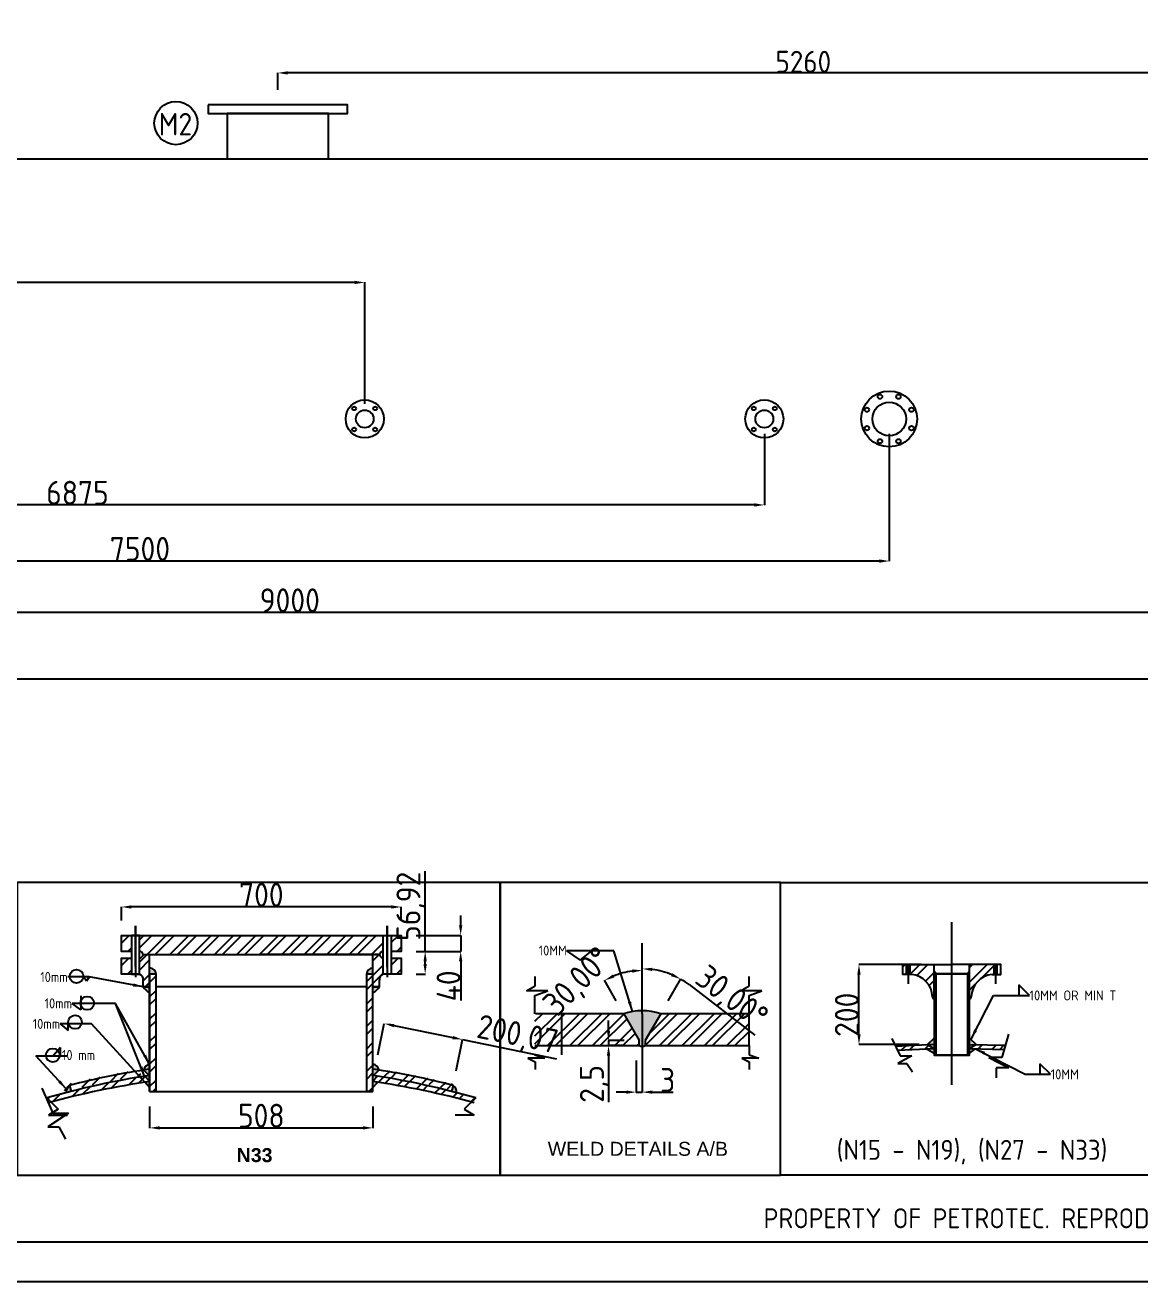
# Model space of a CAD drawing. Header units: inches. Extents: x 24244 to 45259, y -33 to 12215.
# Drawn here: x 32296 to 37875, y -33 to 6257 of the extents above; entities that cross this region are included whole.
import ezdxf

# ---------------------------------------------------------------- set-up
doc = ezdxf.new("R2010")
doc.units = ezdxf.units.IN
doc.header["$LTSCALE"] = 40
doc.header["$MEASUREMENT"] = 0
for name, pattern in [('ACAD_ISO02W100', [15, 12, -3]), ('ACAD_ISO03W100', [30, 12, -18]), ('CENTER', [50.8, 31.75, -6.35, 6.35, -6.35]), ('CENTER2', [1.125, 0.75, -0.125, 0.125, -0.125])]:
    doc.linetypes.add(name, pattern=pattern)
doc.layers.add('fitting', color=7, linetype='CENTER2')
doc.styles.get("Standard").update_dxf_attribs({"font": 'isocp.shx', "height": 110, "bigfont": '@extfont2.shx'})
doc.dimstyles.new('ISO-25', dxfattribs={"dimtxt": 120, "dimasz": 50, "dimexe": 1.25, "dimexo": 75, "dimtad": 1, "dimtxsty": 'Standard', "dimcen": 0, "dimclrd": 1, "dimclre": 1, "dimclrt": 1, "dimazin": 0, "dimtfac": 1, "dimtmove": 0, "dimatfit": 3, "dimfxl": 1, "dimtfillclr": 1, "dimarcsym": 0})
pattern_1 = [(45, (29535.77, 440.2), (-56.1266, 56.1266), []), (45, (29535.77, 479.885), (-56.1266, 56.1266), [])]

# ---------------------------------------------------------------- blocks, each defined once
blk = doc.blocks.new('*D26')
at = {"color": 1, "lineweight": -2, "ltscale": 1000, "transparency": 16777216}
for p, q in [((34476.1, 1751.6), (34476.1, 1801.6)), ((34253.3, 1701.6), (34477.4, 1701.6)), ((34476.1, 1701.6), (34476.1, 1621.6)), ((34253.3, 1621.6), (34477.4, 1621.6)), ((34476.1, 1571.6), (34476.1, 1376.2))]:
    blk.add_line(p, q, dxfattribs=at)
at = {"color": 1, "ltscale": 1000, "transparency": 16777216}
for points in [[(34467.8, 1751.6), (34484.4, 1751.6), (34476.1, 1701.6)], [(34467.8, 1571.6), (34484.4, 1571.6), (34476.1, 1621.6)]]:
    blk.add_solid(points, dxfattribs=at)
at = {"layer": 'Defpoints', "color": 0, "ltscale": 1000, "transparency": 16777216}
for p in [(34178.3, 1701.6), (34178.3, 1621.6), (34476.1, 1621.6)]:
    blk.add_point(p, dxfattribs=at)
at = {"color": 1, "ltscale": 1000, "transparency": 16777216, "insert": (34415.5, 1448.9), "char_height": 120, "attachment_point": 5, "rotation": 90}
blk.add_mtext('40', dxfattribs=at)
blk = doc.blocks.new('*D1')
at = {"color": 1, "lineweight": -2, "ltscale": 1000, "transparency": 16777216}
for p, q in [((35216.2, 1224.6), (35216.2, 1274.6)), ((35294.8, 1174.6), (35215, 1174.6)), ((35294.8, 1149.6), (35215, 1149.6)), ((35216.2, 1174.6), (35216.2, 1149.6)), ((35216.2, 1099.6), (35216.2, 866.3))]:
    blk.add_line(p, q, dxfattribs=at)
at = {"color": 1, "ltscale": 1000, "transparency": 16777216}
for points in [[(35207.9, 1224.6), (35224.6, 1224.6), (35216.2, 1174.6)], [(35207.9, 1099.6), (35224.6, 1099.6), (35216.2, 1149.6)]]:
    blk.add_solid(points, dxfattribs=at)
at = {"layer": 'Defpoints', "color": 0, "ltscale": 1000, "transparency": 16777216}
for p in [(35216.2, 1174.6), (35369.8, 1174.6), (35369.8, 1149.6)]:
    blk.add_point(p, dxfattribs=at)
at = {"color": 1, "ltscale": 1000, "transparency": 16777216, "insert": (35146.6, 958), "char_height": 120, "attachment_point": 5, "rotation": 90}
blk.add_mtext('2,5', dxfattribs=at)
blk = doc.blocks.new('*D2')
at = {"color": 1, "lineweight": -2, "ltscale": 1000, "transparency": 16777216}
for p, q in [((35354.8, 1074.6), (35354.8, 915.6)), ((35384.8, 1071), (35384.8, 915.6)), ((35304.8, 916.9), (35254.8, 916.9)), ((35354.8, 916.9), (35384.8, 916.9)), ((35434.8, 916.9), (35539, 916.9))]:
    blk.add_line(p, q, dxfattribs=at)
at = {"color": 1, "ltscale": 1000, "transparency": 16777216}
for points in [[(35304.8, 925.2), (35304.8, 908.6), (35354.8, 916.9)], [(35434.8, 925.2), (35434.8, 908.6), (35384.8, 916.9)]]:
    blk.add_solid(points, dxfattribs=at)
at = {"layer": 'Defpoints', "color": 0, "ltscale": 1000, "transparency": 16777216}
for p in [(35354.8, 1149.6), (35384.8, 1146), (35384.8, 916.9)]:
    blk.add_point(p, dxfattribs=at)
at = {"color": 1, "ltscale": 1000, "transparency": 16777216, "insert": (35511.9, 977.5), "char_height": 120, "attachment_point": 5}
blk.add_mtext('3', dxfattribs=at)
blk = doc.blocks.new('*D9')
at = {"color": 1, "lineweight": -2, "ltscale": 1000, "transparency": 16777216}
for p, q in [((35515.2, 1374.6), (35578.2, 1483.7)), ((35619.2, 1454.8), (35948.9, 1202.4))]:
    blk.add_line(p, q, dxfattribs=at)
for start, end in [(67.43447, 82.56553), (52.56553, 60)]:
    blk.add_arc((35384.8, 1148.6), 385.6, start, end, dxfattribs=at)
at = {"color": 1, "ltscale": 1000, "transparency": 16777216}
for points in [[(35434.1, 1522.7), (35435.2, 1539.3), (35384.8, 1534.2)], [(35536.4, 1512.2), (35529, 1497.2), (35577.6, 1482.6)]]:
    blk.add_solid(points, dxfattribs=at)
at = {"layer": 'Defpoints', "color": 0, "ltscale": 1000, "transparency": 16777216}
for p in [(35384.8, 1662.7), (35451.7, 1528.4), (35384.8, 1309.6), (35477.7, 1309.6), (35399.8, 1174.6)]:
    blk.add_point(p, dxfattribs=at)
at = {"color": 1, "ltscale": 1000, "transparency": 16777216, "insert": (35826.3, 1383.9), "char_height": 120, "attachment_point": 5, "rotation": 322.56553}
blk.add_mtext('30,00°', dxfattribs=at)
blk = doc.blocks.new('*D10')
at = {"color": 1, "lineweight": -2, "ltscale": 1000, "transparency": 16777216}
blk.add_line((35254.3, 1374.6), (35195.3, 1476.8), dxfattribs=at)
blk.add_arc((35384.8, 1148.6), 377.7, 97.59112, 112.40888, dxfattribs=at)
at = {"color": 1, "ltscale": 1000, "transparency": 16777216}
for points in [[(35334.3, 1531.3), (35335.4, 1514.7), (35384.8, 1526.3)], [(35244.5, 1490.3), (35237.1, 1505.2), (35195.9, 1475.7)]]:
    blk.add_solid(points, dxfattribs=at)
at = {"layer": 'Defpoints', "color": 0, "ltscale": 1000, "transparency": 16777216}
for p in [(35384.8, 1662.7), (35319.2, 1520.5), (35291.8, 1309.6), (35384.8, 1309.6), (35369.8, 1174.6)]:
    blk.add_point(p, dxfattribs=at)
at = {"color": 1, "ltscale": 1000, "transparency": 16777216, "insert": (35067.2, 1463.6), "char_height": 120, "attachment_point": 5, "rotation": 45.23267}
blk.add_mtext('30,00°', dxfattribs=at)
blk = doc.blocks.new('*D19')
at = {"color": 1, "lineweight": -2, "ltscale": 0.25, "transparency": 16777216}
for p, q in [((34298.3, 1621.6), (34298.3, 2022.4)), ((34253.3, 1621.6), (34299.5, 1621.6)), ((34298.3, 1557.7), (34298.3, 1571.6)), ((34253.3, 1507.7), (34299.5, 1507.7))]:
    blk.add_line(p, q, dxfattribs=at)
at = {"color": 1, "ltscale": 0.25, "transparency": 16777216}
for points in [[(34290, 1571.6), (34306.6, 1571.6), (34298.3, 1621.6)], [(34290, 1557.7), (34306.6, 1557.7), (34298.3, 1507.7)]]:
    blk.add_solid(points, dxfattribs=at)
at = {"layer": 'Defpoints', "color": 0, "ltscale": 0.25, "transparency": 16777216}
for p in [(34178.3, 1621.6), (34298.3, 1621.6), (34178.3, 1507.7)]:
    blk.add_point(p, dxfattribs=at)
at = {"color": 1, "ltscale": 0.25, "transparency": 16777216, "insert": (34228.6, 1847), "char_height": 120, "attachment_point": 5, "rotation": 90}
blk.add_mtext('56,92', dxfattribs=at)
blk = doc.blocks.new('*D20')
at = {"color": 1, "lineweight": -2, "ltscale": 0.25, "transparency": 16777216}
for p, q in [((32778.3, 1776.6), (32778.3, 1844.8)), ((34128.3, 1843.6), (32828.3, 1843.6)), ((34178.3, 1776.6), (34178.3, 1844.8))]:
    blk.add_line(p, q, dxfattribs=at)
at = {"color": 1, "ltscale": 0.25, "transparency": 16777216}
for points in [[(32828.3, 1851.9), (32828.3, 1835.3), (32778.3, 1843.6)], [(34128.3, 1851.9), (34128.3, 1835.3), (34178.3, 1843.6)]]:
    blk.add_solid(points, dxfattribs=at)
at = {"layer": 'Defpoints', "color": 0, "ltscale": 0.25, "transparency": 16777216}
for p in [(32778.3, 1843.6), (32778.3, 1701.6), (34178.3, 1701.6)]:
    blk.add_point(p, dxfattribs=at)
at = {"color": 1, "ltscale": 0.25, "transparency": 16777216, "insert": (33478.3, 1904.2), "char_height": 120, "attachment_point": 5}
blk.add_mtext('700', dxfattribs=at)
blk = doc.blocks.new('*D6')
at = {"color": 1, "lineweight": -2, "ltscale": 0.25, "transparency": 16777216}
for p, q in [((32919.5, 845.8), (32919.5, 736.7)), ((34037.1, 845.8), (34037.1, 736.7)), ((32969.5, 738), (33987.1, 738))]:
    blk.add_line(p, q, dxfattribs=at)
at = {"color": 1, "ltscale": 0.25, "transparency": 16777216}
for points in [[(32969.5, 746.3), (32969.5, 729.6), (32919.5, 738)], [(33987.1, 746.3), (33987.1, 729.6), (34037.1, 738)]]:
    blk.add_solid(points, dxfattribs=at)
at = {"layer": 'Defpoints', "color": 0, "ltscale": 0.25, "transparency": 16777216}
for p in [(32919.5, 920.8), (34037.1, 920.8), (34037.1, 738)]:
    blk.add_point(p, dxfattribs=at)
at = {"color": 1, "ltscale": 0.25, "transparency": 16777216, "insert": (33478.3, 798.6), "char_height": 120, "attachment_point": 5}
blk.add_mtext('508', dxfattribs=at)
blk = doc.blocks.new('*D21')
at = {"color": 1, "lineweight": -2, "ltscale": 0.25, "transparency": 16777216}
for p, q in [((36781.3, 1555.6), (36468.2, 1555.6)), ((36469.5, 1205.6), (36469.5, 1505.6)), ((36770.3, 1155.6), (36468.2, 1155.6))]:
    blk.add_line(p, q, dxfattribs=at)
at = {"color": 1, "ltscale": 0.25, "transparency": 16777216}
for points in [[(36461.2, 1505.6), (36477.8, 1505.6), (36469.5, 1555.6)], [(36461.2, 1205.6), (36477.8, 1205.6), (36469.5, 1155.6)]]:
    blk.add_solid(points, dxfattribs=at)
at = {"layer": 'Defpoints', "color": 0, "ltscale": 0.25, "transparency": 16777216}
for p in [(36469.5, 1555.6), (36856.3, 1555.6), (36845.3, 1155.6)]:
    blk.add_point(p, dxfattribs=at)
at = {"color": 1, "ltscale": 0.25, "transparency": 16777216, "insert": (36408.9, 1304.2), "char_height": 120, "attachment_point": 5, "rotation": 90}
blk.add_mtext('200', dxfattribs=at)
blk = doc.blocks.new('*D22')
at = {"color": 1, "lineweight": -2, "ltscale": 0.25, "transparency": 16777216}
for p, q in [((34061.3, 1104.2), (34093.4, 1261.2)), ((34142.1, 1250), (34436.2, 1189.9)), ((34453.4, 1024.2), (34485.4, 1181.1)), ((34485.2, 1179.9), (34955.8, 1083.8))]:
    blk.add_line(p, q, dxfattribs=at)
at = {"color": 1, "ltscale": 0.25, "transparency": 16777216}
for points in [[(34143.8, 1258.1), (34140.5, 1241.8), (34093.1, 1260)], [(34437.9, 1198.1), (34434.5, 1181.8), (34485.2, 1179.9)]]:
    blk.add_solid(points, dxfattribs=at)
at = {"layer": 'Defpoints', "color": 0, "ltscale": 0.25, "transparency": 16777216}
for p in [(34485.2, 1179.9), (34046.3, 1030.8), (34438.4, 950.7)]:
    blk.add_point(p, dxfattribs=at)
at = {"color": 1, "ltscale": 0.25, "transparency": 16777216, "insert": (34758.9, 1195.1), "char_height": 120, "attachment_point": 5, "rotation": 348.45924}
blk.add_mtext('200,07', dxfattribs=at)
blk = doc.blocks.new('*U217')
blk.add_circle((0, 0), 9.53)
blk = doc.blocks.new('*U218')
at = {"color": 0, "linetype": 'ByBlock', "lineweight": -2, "transparency": 16777216}
for p, rotation in [((3339.6, 2662.7), 90.00000000000001), ((3339.6, 2557.3), 180), ((3444.9, 2557.3), 270)]:
    blk.add_blockref('*U217', p, dxfattribs=dict(at, rotation=rotation))
blk.add_blockref('*U217', (3444.9, 2662.7), dxfattribs=at)
blk = doc.blocks.new('*U219')
blk.add_circle((0, 0), 9.53)
blk = doc.blocks.new('*U220')
at = {"color": 0, "linetype": 'ByBlock', "lineweight": -2, "transparency": 16777216}
for p, rotation in [((3339.6, 2662.7), 90.00000000000001), ((3339.6, 2557.3), 180), ((3444.9, 2557.3), 270)]:
    blk.add_blockref('*U219', p, dxfattribs=dict(at, rotation=rotation))
blk.add_blockref('*U219', (3444.9, 2662.7), dxfattribs=at)
blk = doc.blocks.new('*U221')
blk.add_circle((0, 0), 11.1)
blk = doc.blocks.new('*U222')
at = {"color": 0, "linetype": 'ByBlock', "lineweight": -2, "transparency": 16777216}
for p, rotation in [((29691.1, 5168.1), 45.00000000000001), ((29861.7, 5168.1), 314.9999999999999), ((29655.8, 5082.8), 90), ((29897.1, 5082.8), 270), ((29691.1, 4997.5), 135), ((29776.4, 4962.1), 180), ((29861.7, 4997.5), 225)]:
    blk.add_blockref('*U221', p, dxfattribs=dict(at, rotation=rotation))
blk.add_blockref('*U221', (29776.4, 5203.4), dxfattribs=at)
blk = doc.blocks.new('*D225')
at = {"color": 1, "lineweight": -2, "transparency": 16777216}
for p, q in [((29120.8, 4361.2), (29120.8, 4970.8)), ((33945.8, 4969.5), (29170.8, 4969.5)), ((33995.8, 4361.2), (33995.8, 4970.8))]:
    blk.add_line(p, q, dxfattribs=at)
at = {"color": 1, "transparency": 16777216}
for points in [[(29170.8, 4977.9), (29170.8, 4961.2), (29120.8, 4969.5)], [(33945.8, 4977.9), (33945.8, 4961.2), (33995.8, 4969.5)]]:
    blk.add_solid(points, dxfattribs=at)
at = {"layer": 'Defpoints', "color": 0, "transparency": 16777216}
for p in [(29120.8, 4969.5), (29120.8, 4286.2), (33995.8, 4286.2)]:
    blk.add_point(p, dxfattribs=at)
at = {"color": 1, "transparency": 16777216, "insert": (31558.3, 5030.2), "char_height": 120, "attachment_point": 5}
blk.add_mtext('4875', dxfattribs=at)
blk = doc.blocks.new('*D226')
at = {"color": 1, "lineweight": -2, "transparency": 16777216}
for p, q in [((29120.8, 4211.2), (29120.8, 3854.7)), ((35995.8, 4211.2), (35995.8, 3854.7)), ((35945.8, 3855.9), (29170.8, 3855.9))]:
    blk.add_line(p, q, dxfattribs=at)
at = {"color": 1, "transparency": 16777216}
for points in [[(29170.8, 3864.2), (29170.8, 3847.6), (29120.8, 3855.9)], [(35945.8, 3864.2), (35945.8, 3847.6), (35995.8, 3855.9)]]:
    blk.add_solid(points, dxfattribs=at)
at = {"layer": 'Defpoints', "color": 0, "transparency": 16777216}
for p in [(29120.8, 4286.2), (35995.8, 4286.2), (29120.8, 3855.9)]:
    blk.add_point(p, dxfattribs=at)
at = {"color": 1, "transparency": 16777216, "insert": (32558.3, 3916.5), "char_height": 120, "attachment_point": 5}
blk.add_mtext('6875', dxfattribs=at)
blk = doc.blocks.new('*D227')
at = {"color": 1, "lineweight": -2, "transparency": 16777216}
for p, q in [((29120.8, 4211.2), (29120.8, 3573.7)), ((36620.8, 4211.2), (36620.8, 3573.7)), ((36570.8, 3575), (29170.8, 3575))]:
    blk.add_line(p, q, dxfattribs=at)
at = {"color": 1, "transparency": 16777216}
for points in [[(29170.8, 3583.3), (29170.8, 3566.6), (29120.8, 3575)], [(36570.8, 3583.3), (36570.8, 3566.6), (36620.8, 3575)]]:
    blk.add_solid(points, dxfattribs=at)
at = {"layer": 'Defpoints', "color": 0, "transparency": 16777216}
for p in [(29120.8, 4286.2), (36620.8, 4286.2), (29120.8, 3575)]:
    blk.add_point(p, dxfattribs=at)
at = {"color": 1, "transparency": 16777216, "insert": (32870.8, 3635.6), "char_height": 120, "attachment_point": 5}
blk.add_mtext('7500', dxfattribs=at)
blk = doc.blocks.new('*D228')
at = {"color": 1, "lineweight": -2, "transparency": 16777216}
for p, q in [((29120.8, 4211.2), (29120.8, 3316.2)), ((38120.8, 4211.2), (38120.8, 3316.2)), ((38070.8, 3317.5), (29170.8, 3317.5))]:
    blk.add_line(p, q, dxfattribs=at)
at = {"color": 1, "transparency": 16777216}
for points in [[(29170.8, 3325.8), (29170.8, 3309.1), (29120.8, 3317.5)], [(38070.8, 3325.8), (38070.8, 3309.1), (38120.8, 3317.5)]]:
    blk.add_solid(points, dxfattribs=at)
at = {"layer": 'Defpoints', "color": 0, "transparency": 16777216}
for p in [(29120.8, 4286.2), (38120.8, 4286.2), (29120.8, 3317.5)]:
    blk.add_point(p, dxfattribs=at)
at = {"color": 1, "transparency": 16777216, "insert": (33620.8, 3378.1), "char_height": 120, "attachment_point": 5}
blk.add_mtext('9000', dxfattribs=at)
blk = doc.blocks.new('*D241')
at = {"color": 1, "lineweight": -2, "transparency": 16777216}
for p, q in [((33560.8, 5933.4), (33560.8, 6019.4)), ((38770.8, 6018.1), (33610.8, 6018.1)), ((38820.8, 5661.2), (38820.8, 6019.4))]:
    blk.add_line(p, q, dxfattribs=at)
at = {"color": 1, "transparency": 16777216}
for points in [[(33610.8, 6026.5), (33610.8, 6009.8), (33560.8, 6018.1)], [(38770.8, 6026.5), (38770.8, 6009.8), (38820.8, 6018.1)]]:
    blk.add_solid(points, dxfattribs=at)
at = {"layer": 'Defpoints', "color": 0, "transparency": 16777216}
for p in [(33560.8, 6018.1), (33560.8, 5858.4), (38820.8, 5586.2)]:
    blk.add_point(p, dxfattribs=at)
at = {"color": 1, "transparency": 16777216, "insert": (36190.8, 6073.8), "char_height": 110, "attachment_point": 5}
blk.add_mtext('5260', dxfattribs=at)

msp = doc.modelspace()

# ---------------------------------------------------------------- hatches: boundary and pattern name
at = {"ltscale": 0.2}
h = msp.add_hatch(dxfattribs=at)
h.set_pattern_fill('STEEL', color=256, scale=25, style=0)
h.set_pattern_definition(pattern_1)
h.paths.add_polyline_path([(32828.287, 1701.555), (32778.287, 1701.555), (32778.287, 1621.555), (32828.287, 1621.555)])
h.paths.add_polyline_path([(33478.287, 1701.555), (32868.287, 1701.555), (32868.287, 1621.555, -0.32359909), (32886.809, 1606.506), (33478.287, 1606.506)])
h.paths.add_polyline_path([(34088.287, 1701.555), (33478.287, 1701.555), (33478.287, 1606.506), (34069.766, 1606.506, -0.32359909), (34088.287, 1621.555)])
h.paths.add_polyline_path([(34178.287, 1701.555), (34128.287, 1701.555), (34128.287, 1621.555), (34178.287, 1621.555)])
h.paths.add_polyline_path([(34178.287, 1587.71), (34128.287, 1587.71), (34128.287, 1507.71), (34178.287, 1507.71)])
h.paths.add_polyline_path([(34088.287, 1587.71, -0.33656352), (34069.766, 1606.506), (34037.087, 1606.506), (34037.087, 1444.21), (34068.594, 1443.52, 0.00198891), (34069.087, 1444.254), (34069.087, 1477.007, -0.33211356), (34088.287, 1507.71)])
h.paths.add_polyline_path([(32828.287, 1587.71), (32778.287, 1587.71), (32778.287, 1507.71), (32828.287, 1507.71)])
h.paths.add_polyline_path([(32919.487, 1606.506), (32886.809, 1606.506, -0.33656352), (32868.287, 1587.71), (32868.287, 1507.71, -0.33211356), (32887.487, 1477.007), (32887.487, 1444.254), (32919.487, 1444.21), (32919.487, 1507.71)])
h.paths.add_polyline_path([(32951.487, 1444.21), (32919.487, 1444.21), (32919.487, 920.785), (32951.487, 920.785)])
h.paths.add_polyline_path([(32951.487, 1507.71), (32919.487, 1507.71), (32919.487, 1444.21), (32951.487, 1444.21)])
h.paths.add_polyline_path([(34037.087, 1507.71), (34005.087, 1507.71), (34005.087, 1444.21), (34037.087, 1444.21)])
h.paths.add_polyline_path([(34037.087, 1444.21), (34005.087, 1444.21), (34005.087, 921.486), (34037.087, 921.486)])
h = msp.add_hatch(color=256, dxfattribs=at)
h.paths.add_polyline_path([(32919.487, 1537.422), (32919.487, 1507.71), (32951.487, 1507.71, 0.42322711)])
h.paths.add_polyline_path([(32919.487, 1444.21), (32887.487, 1444.254, 0.10225613), (32919.487, 1412.643)])
h.paths.add_polyline_path([(34037.087, 1537.422, 0.42322711), (34005.087, 1507.71), (34037.087, 1507.71)])
h.paths.add_polyline_path([(34068.594, 1443.52), (34037.087, 1444.21), (34037.087, 1412.643, 0.10024683)])
h.paths.add_polyline_path([(34037.087, 1056.271), (34037.087, 1032.161, -0.00189701), (34066.967, 1027.565, 0.30276171)])
h.paths.add_polyline_path([(34059.977, 966.268, 0.00140339), (34037.087, 969.649), (34037.087, 939.676)])
h.paths.add_polyline_path([(34060.501, 996.58, 0.00148628), (34037.087, 1000.161), (34037.087, 971.466)])
h.paths.add_polyline_path([(32919.487, 969.649, 0.00140339), (32896.597, 966.268), (32919.487, 939.676)])
h.paths.add_polyline_path([(32919.487, 1000.161, 0.00148628), (32896.074, 996.58), (32919.487, 971.466)])
h.paths.add_polyline_path([(32919.487, 1032.161, 0.00189701), (32889.607, 1027.565), (32917.368, 999.843, -0.00013449), (32919.487, 1000.161)])
h.paths.add_polyline_path([(32919.487, 1056.271, 0.30276171), (32889.607, 1027.565, -0.00189701), (32919.487, 1032.161)])
h.paths.add_polyline_path([(34066.967, 1027.565, 0.00189701), (34037.087, 1032.161), (34037.087, 1000.161, -0.00013449), (34039.207, 999.843)])
h = msp.add_hatch(dxfattribs=at)
h.set_pattern_fill('STEEL', color=256, scale=25, style=0)
h.set_pattern_definition([(45, (29535.77, 339.57), (-56.1266, 56.1266), []), (45, (29535.77, 379.26), (-56.1266, 56.1266), [])])
h.paths.add_polyline_path([(36707.149, 1555.571), (36689.193, 1555.571), (36689.193, 1505.571), (36707.149, 1505.571)])
h.paths.add_polyline_path([(36845.327, 1555.571), (36724.183, 1555.571), (36724.183, 1505.571), (36732.767, 1505.571, -0.38197797), (36836.979, 1394.018), (36845.327, 1394.018), (36845.327, 1508.974)])
h.paths.add_polyline_path([(37179.261, 1555.571), (37161.305, 1555.571), (37161.305, 1505.571), (37179.261, 1505.571)])
h.paths.add_polyline_path([(37144.271, 1555.571), (37023.127, 1555.571), (37023.127, 1394.018), (37031.475, 1394.018, -0.38197797), (37135.687, 1505.571), (37144.271, 1505.571)])
h.paths.add_polyline_path([(37023.127, 1508.974), (37012.167, 1508.974), (37012.374, 1102.431), (37023.127, 1102.431)])
h.paths.add_polyline_path([(36856.287, 1508.974), (36845.327, 1508.974), (36845.327, 1102.431), (36856.287, 1102.431)])
h.paths.add_polyline_path([(36814.813, 1153.863), (36653.189, 1144.816), (36662.642, 1125.299), (36845.327, 1134.334)])
h.paths.add_polyline_path([(37201.186, 1151.283), (37054.187, 1154.823), (37023.127, 1135.267), (37195.029, 1129.754)])
h = msp.add_hatch(color=256, dxfattribs=at)
h.paths.add_polyline_path([(37031.475, 1394.018), (37023.127, 1394.018), (37023.127, 1383.755, 0.39487971)])
h.paths.add_polyline_path([(36845.327, 1394.018), (36836.979, 1394.018, 0.39487971), (36845.327, 1383.755)])
h.paths.add_polyline_path([(36845.327, 1520.129), (36845.327, 1508.974), (36856.287, 1508.974, 0.28769763)])
h.paths.add_polyline_path([(37023.127, 1520.129, 0.28769763), (37012.167, 1508.974), (37023.127, 1508.974)])
at = {"ltscale": 1000}
h = msp.add_hatch(color=256, dxfattribs=at)
h.paths.add_polyline_path([(35369.759, 1174.605), (35369.759, 1149.605, 0.11923845), (35384.759, 1145.976), (35384.759, 1309.605), (35384.759, 1324.605, 0.08017651), (35291.817, 1309.605)])
h.paths.add_polyline_path([(35384.759, 1145.976, 0.11923845), (35399.759, 1149.605), (35399.759, 1174.605), (35477.702, 1309.605, 0.08017651), (35384.759, 1324.605), (35384.759, 1309.605)])
h = msp.add_hatch(dxfattribs=at)
h.set_pattern_fill('STEEL', color=256, scale=25, style=0)
h.set_pattern_definition([(45, (29986.97, 339.57), (-56.1266, 56.1266), []), (45, (29986.97, 379.26), (-56.1266, 56.1266), [])])
h.paths.add_polyline_path([(35477.702, 1309.605), (35399.759, 1174.605), (35399.759, 1149.605), (35919.094, 1149.605), (35919.094, 1309.605)])
edge = h.paths.add_edge_path()
edge.add_line((34847.642, 1149.605), (35369.759, 1149.605))
edge.add_line((35369.759, 1149.605), (35369.759, 1174.605))
edge.add_line((35291.817, 1309.605), (35369.759, 1174.605))
edge.add_line((35291.817, 1309.605), (34850.425, 1309.605))
edge.add_line((34847.642, 1309.605), (34847.642, 1149.605))
at = {"ltscale": 0.25}
h = msp.add_hatch(color=256, dxfattribs=at)
h.paths.add_polyline_path([(36814.813, 1153.863), (36845.327, 1134.334), (36845.327, 1155.571)])
h.paths.add_polyline_path([(36845.327, 1134.334), (36811.134, 1132.643), (36845.327, 1111.756)])
h.paths.add_polyline_path([(37054.187, 1154.823), (37023.127, 1155.571), (37023.127, 1135.267)])
h.paths.add_polyline_path([(37052.752, 1134.317), (37023.127, 1135.267), (37023.127, 1111.756)])
at = {"ltscale": 1000}
h = msp.add_hatch(color=256, dxfattribs=at)
h.paths.add_polyline_path([(37023.127, 1186.63), (37023.127, 1155.571), (37055.375, 1155.571)])
h.paths.add_polyline_path([(36845.327, 1186.63), (36812.144, 1155.571), (36845.327, 1155.571)])
at = {"ltscale": 0.25}
h = msp.add_hatch(dxfattribs=at)
h.set_pattern_fill('STEEL', color=256, scale=25, style=0)
h.set_pattern_definition([(45, (29986.97, 440.2), (-56.1266, 56.1266), []), (45, (29986.97, 479.885), (-56.1266, 56.1266), [])])
h.paths.add_polyline_path([(34462.721, 920.672), (34470.381, 950.711, 0.02381328), (34098.967, 1027.565), (34071.207, 999.843, -0.0250804)])
h.paths.add_polyline_path([(32885.368, 999.843), (32857.607, 1027.565, 0.02381328), (32486.193, 950.711), (32493.853, 920.672, -0.0250804)])
at = {"ltscale": 0.2}
h = msp.add_hatch(dxfattribs=at)
h.set_pattern_fill('STEEL', color=256, scale=25, style=0)
h.set_pattern_definition(pattern_1)
h.paths.add_polyline_path([(34529.997, 867.194), (34551.267, 887.912, 0.03157271), (34060.501, 996.58), (34037.087, 971.466), (34037.087, 969.649, -0.03056387)])
h.paths.add_polyline_path([(32919.487, 969.649), (32919.487, 971.466), (32896.074, 996.58, 0.03157271), (32405.307, 887.912), (32426.577, 867.194, -0.03056387)])
h = msp.add_hatch(color=256, dxfattribs=at)
h.paths.add_polyline_path([(32518.193, 950.711, 0.10747296), (32501.989, 924.311, 0.05903862), (32501.406, 914.356, -0.00158441), (32525.853, 920.672)])
h.paths.add_polyline_path([(34430.721, 920.672, -0.00158441), (34455.168, 914.356, 0.2511364), (34438.381, 950.711)])

# ---------------------------------------------------------------- linework, layer by layer
msp.add_line((29120.79, 2986.187), (38820.79, 2986.187))
at = {"linetype": 'ACAD_ISO03W100', "ltscale": 1000}
msp.add_line((36934.227, 953.424), (36934.227, 1767.011), dxfattribs=at)
at = {"linetype": 'CENTER', "ltscale": 0.25}
for p, q in [((32848.287, 1541.555), (32848.287, 1748.761)), ((32848.287, 1748.761), (32848.287, 1492.9)), ((34108.287, 1541.555), (34108.287, 1748.761)), ((34108.287, 1748.761), (34108.287, 1492.9))]:
    msp.add_line(p, q, dxfattribs=at)
at = {"linetype": 'CENTER', "ltscale": 1000}
for q in [(35384.759, 1662.713), (35384.759, 975.96)]:
    msp.add_line((35384.759, 1309.605), q, dxfattribs=at)
at = {"ltscale": 0.2}
for p, q in [((32886.809, 1606.506), (33478.287, 1606.506)), ((32886.809, 1606.506), (34069.766, 1606.506)), ((34069.766, 1606.506), (33478.287, 1606.506)), ((32887.487, 1444.254), (32887.487, 1479.234)), ((34069.087, 1444.254), (34069.087, 1479.234)), ((36845.327, 1394.018), (36836.979, 1394.018)), ((37023.127, 1394.018), (37031.475, 1394.018))]:
    msp.add_line(p, q, dxfattribs=at)
at = {"ltscale": 1000}
for p, q in [((32919.487, 920.785), (32919.487, 1606.506)), ((34037.087, 920.785), (34037.087, 1606.506)), ((35006.279, 1624.421), (35073.4, 1576.922)), ((35073.4, 1576.922), (35132.132, 1624.421)), ((36845.327, 1394.018), (36845.327, 1555.571)), ((37023.127, 1155.571), (37023.127, 1555.571)), ((37023.127, 1394.018), (37023.127, 1555.571)), ((32602.972, 1472.696), (32587.785, 1493.269)), ((32615.94, 1493.269), (32602.972, 1472.696)), ((34805.219, 1424.265), (34848.814, 1449.153)), ((34848.814, 1449.153), (34848.814, 1495.818)), ((35876.671, 1424.265), (35920.267, 1449.153)), ((35920.267, 1449.153), (35920.267, 1495.818)), ((37322.538, 1400.686), (37269.52, 1453.655)), ((37269.52, 1453.655), (37269.52, 1400.686)), ((32574.383, 1399.105), (32574.383, 1328.024)), ((32887.487, 1444.254), (32919.487, 1444.21)), ((32919.487, 1444.21), (32887.487, 1444.254)), ((34005.087, 1444.21), (32951.487, 1444.21)), ((34069.087, 1443.509), (34037.087, 1444.21)), ((34037.087, 1444.21), (34069.087, 1443.509)), ((34912.651, 1424.265), (34805.219, 1424.265)), ((34847.642, 1400.932), (34912.651, 1424.265)), ((34847.642, 1309.605), (34847.642, 1400.932)), ((35984.103, 1424.265), (35876.671, 1424.265)), ((35919.094, 1400.932), (35984.103, 1424.265)), ((35919.094, 1309.605), (35919.094, 1400.932)), ((32574.383, 1328.024), (32531.694, 1361.195)), ((32472.358, 1258.522), (32511.885, 1225.351)), ((32511.885, 1225.351), (32511.885, 1258.522)), ((35291.817, 1309.605), (34850.425, 1309.605)), ((34980.567, 1309.605), (34980.567, 1149.605)), ((35291.817, 1309.605), (35369.759, 1174.605)), ((35477.702, 1309.605), (35399.759, 1174.605)), ((35919.094, 1309.605), (35477.702, 1309.605)), ((35919.094, 1149.605), (35919.094, 1309.605)), ((37217.222, 1207.356), (37183.826, 1090.58)), ((32473.007, 1140.054), (32436.643, 1098.985)), ((32473.007, 1098.985), (32473.007, 1140.054)), ((34847.642, 1149.605), (35369.759, 1149.605)), ((34980.567, 1149.605), (34980.567, 1103.828)), ((35369.759, 1149.605), (35369.759, 1174.605)), ((35399.759, 1174.605), (35399.759, 1149.605)), ((35399.759, 1149.605), (35919.094, 1149.605)), ((35919.094, 1149.605), (35919.094, 1103.828)), ((36633.766, 1184.92), (36675.511, 1098.728)), ((36845.327, 1186.63), (36812.144, 1155.571)), ((37023.127, 1186.63), (37055.375, 1155.571)), ((34897.081, 1086.718), (34811.447, 1086.718)), ((34811.447, 1086.718), (34848.814, 1068.051)), ((34847.642, 1103.828), (34897.081, 1086.718)), ((35968.533, 1086.718), (35882.899, 1086.718)), ((35882.899, 1086.718), (35920.267, 1068.051)), ((35919.094, 1103.828), (35968.533, 1086.718)), ((36733.954, 1098.728), (36664.379, 1059.803)), ((36675.511, 1098.728), (36733.954, 1098.728)), ((37183.826, 1090.58), (37119.817, 1090.58)), ((37119.817, 1090.58), (37220.005, 1037.753)), ((32917.368, 999.843), (32889.607, 1027.565)), ((34039.207, 999.843), (34066.967, 1027.565)), ((34848.814, 1068.051), (34848.814, 1030.719)), ((35920.267, 1068.051), (35920.267, 1030.719)), ((36664.379, 1059.803), (36708.907, 1059.803)), ((36708.907, 1059.803), (36736.737, 1018.097)), ((37220.005, 1037.753), (37155.996, 1037.753)), ((37155.996, 1037.753), (37155.996, 987.706)), ((37428.221, 1006.014), (37375.202, 1058.983)), ((37375.202, 1058.983), (37375.202, 1006.014)), ((32518.193, 950.711), (32525.853, 920.672)), ((32518.193, 950.711), (32525.853, 920.672)), ((32919.487, 971.466), (32896.185, 996.46)), ((32919.487, 939.676), (32897.019, 965.779)), ((34037.087, 971.466), (34060.389, 996.46)), ((34037.087, 939.676), (34059.555, 965.779)), ((34438.381, 950.711), (34430.721, 920.672)), ((32379.326, 936.626), (32434.457, 810.93)), ((32405.307, 887.912), (32462.306, 832.393)), ((32919.487, 920.785), (34037.087, 920.785)), ((34551.267, 887.912), (34494.268, 832.393)), ((32462.306, 832.393), (32413.3, 801.736)), ((34494.268, 832.393), (34543.274, 801.736)), ((32514.092, 810.93), (32409.954, 743.484)), ((32413.3, 801.736), (32508.249, 801.736)), ((32434.457, 810.93), (32514.092, 810.93)), ((34543.274, 801.736), (34448.326, 801.736)), ((32409.954, 743.484), (32465.086, 743.484)), ((32465.086, 743.484), (32498.777, 682.169))]:
    msp.add_line(p, q, dxfattribs=at)
at = {"linetype": 'ACAD_ISO02W100', "ltscale": 0.2}
for p, q in [((36715.666, 1555.571), (36715.666, 1456.1)), ((37152.788, 1555.571), (37152.788, 1456.1))]:
    msp.add_line(p, q, dxfattribs=at)
at = {"ltscale": 0.25}
for p, q in [((36845.327, 1155.571), (36653.189, 1144.816)), ((36845.327, 1134.334), (36662.642, 1125.299)), ((36811.134, 1132.643), (36845.327, 1111.756)), ((36812.144, 1155.571), (36845.327, 1134.334)), ((37023.127, 1155.571), (37201.186, 1151.283)), ((37055.375, 1155.571), (37023.127, 1135.267)), ((37023.127, 1135.267), (37195.029, 1129.754)), ((37023.127, 1111.756), (37052.752, 1134.317))]:
    msp.add_line(p, q, dxfattribs=at)
at = {"ltscale": 0.2}
for points in [[(45258.872, -32.751), (24243.895, -32.751), (24243.895, 12214.906), (45258.872, 12214.906)], [(36707.149, 1555.571), (36724.183, 1555.571), (36724.183, 1505.571), (36707.149, 1505.571)], [(37161.305, 1555.571), (37144.271, 1555.571), (37144.271, 1505.571), (37161.305, 1505.571)], [(32919.487, 920.785), (32951.487, 920.785), (32951.487, 1507.71), (32919.487, 1507.71)], [(34005.087, 921.486), (34037.087, 921.486), (34037.087, 1507.71), (34005.087, 1507.71)]]:
    msp.add_lwpolyline(points, close=True, dxfattribs=at)
for points in [[(45086.249, 12016.071), (24471.36, 12016.071), (24444.216, 167.288), (45059.105, 167.288)], [(33211.54, 5858.445), (33211.54, 5815.545), (33910.04, 5815.545), (33910.04, 5858.445)]]:
    msp.add_lwpolyline(points, close=True)
for points in [[(33814.79, 5586.187), (33814.79, 5815.545), (33306.79, 5815.545), (33306.79, 5586.187)], [(38820.79, 5586.187), (29120.79, 5586.187)]]:
    msp.add_lwpolyline(points)
at = {"ltscale": 1000}
for points in [[(32256.949, 500.709), (34673.998, 500.709), (34673.998, 1965.562), (32256.949, 1965.562)], [(34673.998, 500.709), (36077.113, 500.709), (36077.113, 1965.562), (34673.998, 1965.562)], [(38083.931, 500.709), (36077.113, 500.709), (36077.113, 1965.562), (38083.931, 1965.562)], [(36856.287, 1508.974), (37012.167, 1508.974), (37012.374, 1102.431), (36856.287, 1102.431)]]:
    msp.add_lwpolyline(points, close=True, dxfattribs=at)
for points in [[(32830.229, 1621.555), (32778.287, 1621.555), (32778.287, 1701.555), (34178.287, 1701.555), (34178.287, 1621.555), (34129.018, 1621.555)], [(32868.287, 1507.71), (32778.287, 1507.71), (32778.287, 1587.71), (32827.556, 1587.71)], [(34129.018, 1587.71), (34178.287, 1587.71), (34178.287, 1507.71), (34088.287, 1507.71)], [(34129.018, 1587.71), (34129.018, 1587.71)], [(36732.767, 1505.571), (36689.193, 1505.571), (36689.193, 1555.571), (36934.227, 1555.571)], [(37135.687, 1505.571), (37179.261, 1505.571), (37179.261, 1555.571), (36934.227, 1555.571)]]:
    msp.add_lwpolyline(points, dxfattribs=at)
at = {"ltscale": 0.25}
for points in [[(32868.287, 1701.555), (32828.287, 1701.555), (32828.287, 1507.71), (32868.287, 1507.71)], [(34088.287, 1701.555), (34128.287, 1701.555), (34128.287, 1507.71), (34088.287, 1507.71)], [(37023.127, 1508.974), (36845.327, 1508.974), (36845.327, 1102.431), (37023.127, 1102.431)]]:
    msp.add_lwpolyline(points, close=True, dxfattribs=at)
for centre, radius in [((33050.91, 5767.12), 108.086), ((36620.79, 4286.187), 139.7), ((33995.79, 4286.187), 95.25), ((35995.79, 4286.187), 95.25), ((36620.79, 4286.187), 84.15), ((33995.79, 4286.187), 44.45), ((35995.79, 4286.187), 44.45)]:
    msp.add_circle(centre, radius)
at = {"ltscale": 1000}
for centre in [(32553.759, 1496.375), (32606.97, 1362.192), (32546.053, 1267.417), (32434.824, 1101.561)]:
    msp.add_circle(centre, 34.168, dxfattribs=at)
at = {"ltscale": 0.2}
for centre, radius, start, end in [((32867.139, 1601.22), 20.368, 15.041486, 86.7676208), ((32865.168, 1609.307), 21.822, 278.2189566, 352.6243791), ((34089.436, 1601.22), 20.368, 93.2323792, 164.958514), ((34091.407, 1609.307), 21.822, 187.3756209, 261.7810434), ((32921.08, 1507.049), 30.414, 1.244433, 93.0020285), ((34035.494, 1507.049), 30.414, 86.9979715, 178.755567), ((36841.916, 1505.816), 14.714, 12.3949114, 76.5965188), ((37026.538, 1505.816), 14.714, 103.4034812, 167.6050886), ((32979.963, 1505.865), 111.12, 213.6733778, 237.0275815), ((33976.612, 1505.865), 111.12, 302.9724185, 326.3266222), ((36846.637, 1393.347), 9.682, 176.029369, 262.2216006), ((37021.817, 1393.347), 9.682, 277.7783994, 3.970631)]:
    msp.add_arc(centre, radius, start, end, dxfattribs=at)
at = {"ltscale": 0.25}
for centre, start, end in [((32857.325, 1479.5), 355.2759541, 68.7640604), ((34099.249, 1479.5), 111.2359396, 184.7240459)]:
    msp.add_arc(centre, 30.265, start, end, dxfattribs=at)
at = {"ltscale": 1000}
for centre, radius, start, end in [((36722.515, 1391.54), 114.49, 1.2398009, 84.8628217), ((37145.939, 1391.54), 114.49, 95.1371783, 178.7601991), ((35384.759, 1029.163), 295.442, 71.6641201, 108.3358799), ((35384.759, 1178.793), 32.817, 242.800979, 297.199021), ((33510.287, -2907.881), 3984.091, 98.5278303, 104.4191633), ((32926.078, 1019.507), 37.35, 100.1633552, 167.5405666), ((34030.496, 1019.507), 37.35, 12.4594334, 79.8366448), ((33446.287, -2907.881), 3984.091, 75.5808367, 81.4721697), ((33510.287, -2939.881), 3984.091, 98.5278303, 106.1019893), ((33510.287, -3109.614), 4121.824, 98.2408525, 105.4453518), ((32570.791, 900.252), 72.888, 136.188973, 169.3125061), ((32543.708, 916.876), 42.377, 127.0198441, 183.4098762), ((33446.287, -2939.881), 3984.091, 73.8980107, 81.4721697), ((33446.287, -3109.614), 4121.824, 74.5546482, 81.7591475), ((34412.866, 916.876), 42.377, 356.5901238, 52.9801559)]:
    msp.add_arc(centre, radius, start, end, dxfattribs=at)

# ---------------------------------------------------------------- block references
at = {"rotation": 22.5}
msp.add_blockref('*U222', (11056.068, -11804.646), dxfattribs=at)
for name, p in [('*U218', (30603.525, 1676.204)), ('*U220', (32603.525, 1676.204))]:
    msp.add_blockref(name, p)

# ---------------------------------------------------------------- texts
at = {"ltscale": 1000}
for s, insert, char_height, width, attachment_point in [('10MM', (35007.025, 1600.621), 50, 160.3805, 9), ('10mm', (32509.607, 1468.269), 50, 160.3805, 9), ('10mm', (32531.069, 1336.195), 50, 160.3805, 9), ('10mm', (32471.733, 1233.522), 50, 160.3805, 9), ('10 mm', (32480.335, 1127.417), 50, 298.19651, 1), ('{\\f@Arial Unicode MS|b1|i0|c0|p34;N33}', (33355.019, 636.623), 70, 1224.89495, 1), ('\\pxqc;{\\f@Arial Unicode MS|b0|i0|c0|p34;WELD DETAILS A/B}', (34682.623, 668.177), 70, 1360.06652, 1), ('(N15 - N19), (N27 - N33)', (36358.187, 678.056), 100, 1831.58752, 1)]:
    msp.add_mtext(s, dxfattribs=dict(at, insert=insert, char_height=char_height, width=width, attachment_point=attachment_point))
at = {"ltscale": 1000, "char_height": 50, "attachment_point": 1}
for s, insert in [('10MM OR MIN T', (37323.163, 1425.686)), ('10MM', (37428.846, 1031.014))]:
    msp.add_mtext(s, dxfattribs=dict(at, insert=insert))
at = {"color": 5, "ltscale": 1000, "insert": (35992.357, 335.551), "char_height": 100, "width": 15213.71634, "attachment_point": 1}
msp.add_mtext('{\\C256;PROPERTY OF PETROTEC. REPRODUCTION OR UNAUTHORIZED USE WITHOUT PRIOR WRITTEN APPROVAL IS PROHIBITED AND SUBJECT TO LEGAL ACTION.}', dxfattribs=at)
at = {"layer": 'fitting'}
msp.add_text('M2', height=112.5, dxfattribs=at).set_placement((32964.961, 5705.271))

# ---------------------------------------------------------------- dimensions: what is measured, and where the dimension line sits
for base, p1, p2, picture, middle in [((33560.79, 6018.128), (38820.79, 5586.187), (33560.79, 5858.445), '*D241', (36190.79, 6073.764)), ((29120.79, 4969.529), (33995.79, 4286.187), (29120.79, 4286.187), '*D225', (31558.29, 5030.154)), ((29120.79, 3317.466), (38120.79, 4286.187), (29120.79, 4286.187), '*D228', (33620.79, 3378.091))]:
    dim = msp.add_linear_dim(base=base, p1=p1, p2=p2, dimstyle='ISO-25')
    dim.commit()
    dim.dimension.update_dxf_attribs({"geometry": picture, "text_midpoint": middle})
for base, p1, picture, middle in [((29120.79, 3855.91), (35995.79, 4286.187), '*D226', (32558.29, 3855.91)), ((29120.79, 3574.983), (36620.79, 4286.187), '*D227', (32870.79, 3574.983))]:
    dim = msp.add_linear_dim(base=base, p1=p1, p2=(29120.79, 4286.187), dimstyle='ISO-25')
    dim.commit()
    dim.dimension.update_dxf_attribs({"geometry": picture, "text_midpoint": middle, "dimtype": 160})
at = {"ltscale": 0.25}
dim = msp.add_linear_dim(base=(34298.299, 1621.555), p1=(34178.287, 1507.71), p2=(34178.287, 1621.555), angle=90, dimstyle='ISO-25', override={"dimlfac": 0.5}, dxfattribs=at)
dim.commit()
dim.dimension.update_dxf_attribs({"geometry": '*D19', "text_midpoint": (34228.633, 1846.994)})
for base, p1, p2, override, picture, middle in [((32778.287, 1843.591), (34178.287, 1701.555), (32778.287, 1701.555), {"dimlfac": 0.5}, '*D20', (33478.287, 1843.591)), ((34037.087, 737.97), (32919.487, 920.785), (34037.087, 920.785), {"dimlfac": 0.454545}, '*D6', (33478.287, 737.97))]:
    dim = msp.add_linear_dim(base=base, p1=p1, p2=p2, dimstyle='ISO-25', override=override, dxfattribs=at)
    dim.commit()
    dim.dimension.update_dxf_attribs({"geometry": picture, "text_midpoint": middle, "dimtype": 160})
at = {"ltscale": 1000}
dim = msp.add_linear_dim(base=(34476.102, 1621.555), p1=(34178.287, 1701.555), p2=(34178.287, 1621.555), angle=90, dimstyle='ISO-25', override={"dimlfac": 0.5}, dxfattribs=at)
dim.commit()
dim.dimension.update_dxf_attribs({"geometry": '*D26', "text_midpoint": (34415.477, 1448.883)})
dim = msp.add_angular_dim_2l(base=(35319.179, 1520.55), line1=((35291.817, 1309.605), (35369.759, 1174.605)), line2=((35384.759, 1309.605), (35384.759, 1662.713)), dimstyle='ISO-25', dxfattribs=at)
dim.commit()
dim.dimension.update_dxf_attribs({"geometry": '*D10', "text_midpoint": (35116.629, 1414.586), "dimtype": 162})
dim = msp.add_angular_dim_2l(base=(35451.72, 1528.375), line1=((35384.759, 1309.605), (35384.759, 1662.713)), line2=((35477.702, 1309.605), (35399.759, 1174.605)), dimstyle='ISO-25', dxfattribs=at)
dim.commit()
dim.dimension.update_dxf_attribs({"geometry": '*D9', "text_midpoint": (35826.34, 1383.897)})
at = {"ltscale": 0.25}
dim = msp.add_linear_dim(base=(36469.491, 1555.571), p1=(36845.327, 1155.571), p2=(36856.287, 1555.571), angle=90, dimstyle='ISO-25', override={"dimlfac": 0.5}, dxfattribs=at)
dim.commit()
dim.dimension.update_dxf_attribs({"geometry": '*D21', "text_midpoint": (36469.491, 1304.236), "dimtype": 160})
dim = msp.add_aligned_dim(p1=(34046.336, 1030.764), p2=(34438.381, 950.711), distance=233.941, dimstyle='ISO-25', override={"dimlfac": 0.5}, dxfattribs=at)
dim.commit()
dim.dimension.update_dxf_attribs({"geometry": '*D22', "text_midpoint": (34758.904, 1195.104)})
at = {"ltscale": 1000}
dim = msp.add_linear_dim(base=(35216.222, 1174.605), p1=(35369.759, 1149.605), p2=(35369.759, 1174.605), angle=90, dimstyle='ISO-25', override={"dimlfac": 0.1}, dxfattribs=at)
dim.commit()
dim.dimension.update_dxf_attribs({"geometry": '*D1', "text_midpoint": (35216.222, 957.971), "dimtype": 160})
dim = msp.add_linear_dim(base=(35384.759, 916.886), p1=(35354.759, 1149.605), p2=(35384.759, 1145.976), dimstyle='ISO-25', override={"dimlfac": 0.1}, dxfattribs=at)
dim.commit()
dim.dimension.update_dxf_attribs({"geometry": '*D2', "text_midpoint": (35511.87, 916.886), "dimtype": 160})

# ---------------------------------------------------------------- leaders
at = {"ltscale": 1000, "annotation_type": 0, "has_hookline": 1}
for points, hookline_direction, text_width in [([(35335.566, 1320.481), (35243.048, 1624.249), (35006.279, 1624.421)], 1, 135), ([(32887.487, 1444.254), (32615.94, 1493.269), (32510.232, 1493.269)], 1, 136.812), ([(32894.449, 996.326), (32748.679, 1361.195), (32531.694, 1361.195)], 1, 136.812), ([(32897.019, 965.779), (32629.263, 1258.522), (32472.358, 1258.522)], 1, 136.812), ([(32501.845, 933.129), (32350.063, 1098.985), (32505.007, 1098.985)], 0, 156.812)]:
    msp.add_leader(points, dimstyle='ISO-25', override={"dimgap": 0.625, "dimtad": 0}, dxfattribs=dict(at, hookline_direction=hookline_direction, text_width=text_width))
at = {"ltscale": 1000, "annotation_type": 0, "has_hookline": 1, "hookline_direction": 0}
msp.add_leader([(37030.131, 1182.303), (37143.092, 1400.686), (37322.538, 1400.686)], dimstyle='ISO-25', override={"dimgap": 0.625, "dimtad": 0}, dxfattribs=at)
at = {"ltscale": 0.25}
for points in [[(32919.487, 1056.271), (32748.679, 1361.195)], [(37052.752, 1134.317), (37301.325, 1006.014), (37428.221, 1006.014)]]:
    msp.add_leader(points, dimstyle='ISO-25', override={"dimgap": 0.625, "dimtad": 0}, dxfattribs=at)

doc.saveas('drawing.dxf')
